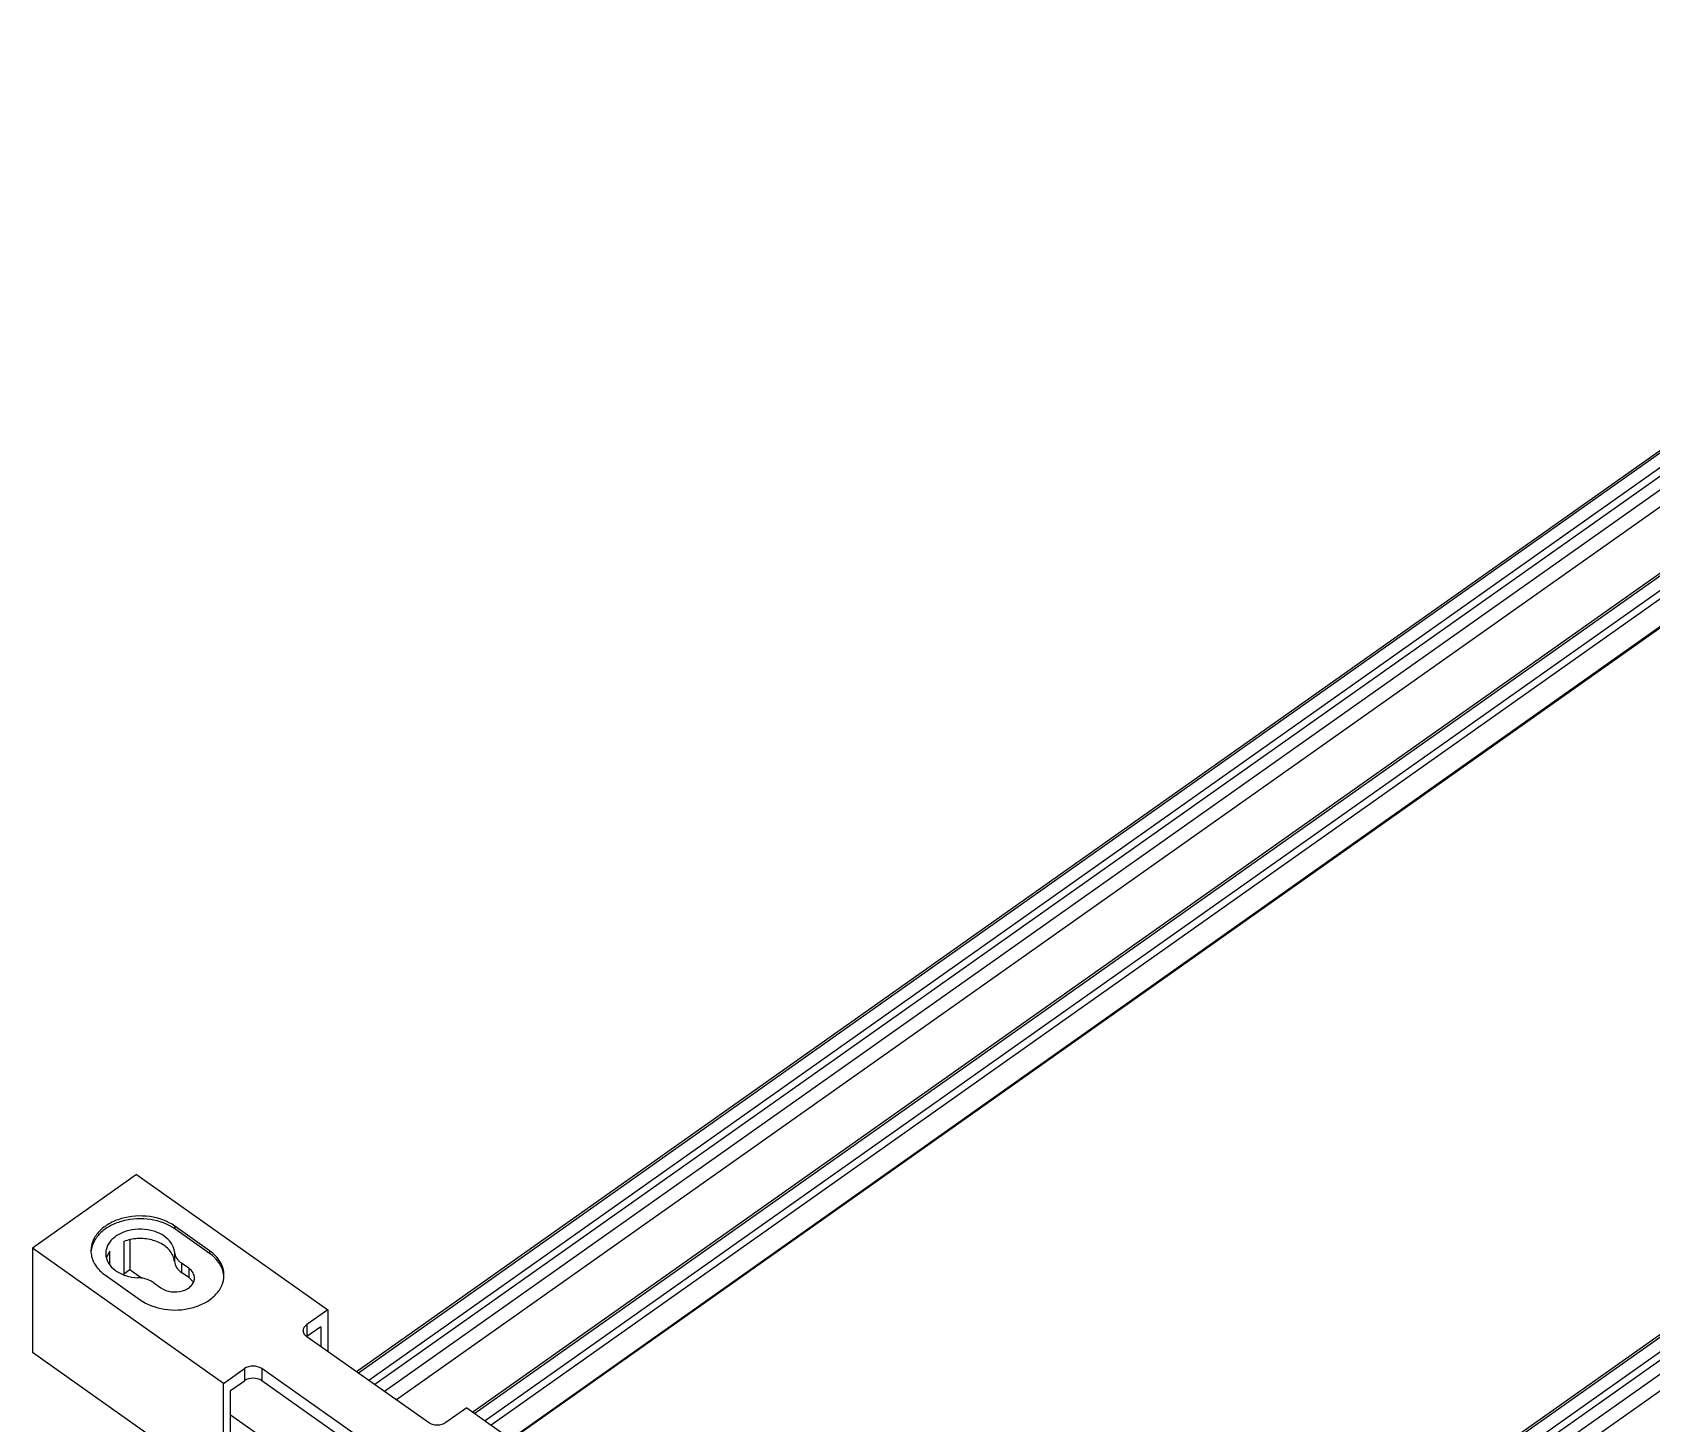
# Model space of a CAD drawing. Header units: millimetres. Extents: x 710 to 26878, y 589 to 5187.
# Drawn here: x 8292 to 8621.5, y 1124.8 to 1408 of the extents above; entities that cross this region are included whole.
import ezdxf

# ---------------------------------------------------------------- set-up
doc = ezdxf.new("R2010")
doc.units = ezdxf.units.MM
doc.layers.add('02___PRT_ALL_AXES', color=7, linetype='Continuous')

msp = doc.modelspace()

# ---------------------------------------------------------------- linework, layer by layer
at = {"color": 7, "linetype": 'Continuous'}
for p, q in [((8743.6178, 1408.0089), (8357.9707, 1135.3151)), ((8747.0236, 1405.1924), (8361.6651, 1132.7028)), ((8747.0236, 1402.3639), (8363.6651, 1131.2886)), ((8744.5371, 1397.1915), (8366.0793, 1129.5814)), ((8760.1051, 1394.6671), (8381.6587, 1127.0651)), ((8760.1051, 1389.4424), (8385.3532, 1124.4528)), ((8760.1051, 1383.7855), (8389.3532, 1121.6243)), ((8760.1051, 1383.5608), (8389.5121, 1121.512)), ((8870.897, 1318.0089), (8485.2499, 1045.3151)), ((8874.3028, 1315.1924), (8488.9443, 1042.7028)), ((8874.3028, 1312.3639), (8490.9443, 1041.2886)), ((8871.8164, 1307.1915), (8493.3585, 1039.5814)), ((8313.2136, 1175.4632), (8352.1044, 1147.9632)), ((8320.9918, 1164.9632), (8320.9918, 1164.3975)), ((8328.0628, 1159.9632), (8320.9918, 1164.9632)), ((8328.0628, 1159.3975), (8320.9918, 1164.3975)), ((8292.0004, 1160.4632), (8292.0004, 1139.25)), ((8330.8912, 1132.9632), (8292.0004, 1160.4632)), ((8310.5915, 1161.8424), (8310.5915, 1155.0916)), ((8311.7994, 1162.1741), (8311.7994, 1156.0784)), ((8328.0628, 1159.9632), (8328.0628, 1159.3975)), ((8307.7631, 1157.1061), (8307.7631, 1159.8424)), ((8320.9069, 1159.7075), (8320.9069, 1157.7983)), ((8322.3616, 1157.4289), (8322.3616, 1155.5197)), ((8323.8202, 1156.3975), (8322.3616, 1157.4289)), ((8306.8496, 1154.9632), (8313.9207, 1149.9632)), ((8311.7994, 1156.0784), (8310.5915, 1155.2243)), ((8314.2302, 1154.3595), (8311.7994, 1156.0784)), ((8316.7047, 1153.4289), (8318.1633, 1152.3975)), ((8323.8202, 1154.4883), (8322.3616, 1155.5197)), ((8323.8202, 1156.3975), (8323.8202, 1154.4883)), ((8352.1044, 1147.9632), (8347.8618, 1144.9632)), ((8352.1044, 1147.9632), (8352.1044, 1139.4632)), ((8347.8618, 1144.9632), (8347.8618, 1142.4883)), ((8350.6902, 1144.4883), (8347.8618, 1142.4883)), ((8350.6902, 1144.4883), (8350.6902, 1140.4632)), ((8372.6105, 1124.9632), (8347.8618, 1142.4632)), ((8327.7679, 1113.9585), (8292.0004, 1139.25)), ((8330.8912, 1132.9632), (8335.1339, 1135.9632)), ((8335.1339, 1135.9632), (8335.1339, 1133.4883)), ((8338.6694, 1135.9632), (8338.6694, 1133.4883)), ((8363.4182, 1118.4632), (8338.6694, 1135.9632)), ((8330.8912, 1116.1671), (8330.8912, 1132.9632)), ((8332.3055, 1131.4883), (8335.1339, 1133.4883)), ((8332.3055, 1117.1671), (8332.3055, 1131.4883)), ((8363.4182, 1115.9883), (8338.6694, 1133.4883)), ((8380.3887, 1127.9632), (8376.1461, 1124.9632)), ((8380.3887, 1127.9632), (8479.3837, 1057.9632)), ((8332.3055, 1126.5784), (8338.9602, 1121.8727))]:
    msp.add_line(p, q, dxfattribs=at)
for centre, radius, start, end in [((8308.9267, 1159.9628), 5.0059, 179.99627, 186.345936), ((8310.4428, 1159.3972), 3.522, 171.719818, 179.994944), ((8310.4861, 1159.3905), 3.5658, 168.383303, 171.714182), ((8310.6547, 1157.4411), 3.7393, 160.488768, 164.512939), ((8310.8637, 1157.3634), 3.9623, 153.069101, 160.439786), ((8324.2742, 1160.372), 3.4953, 218.371804, 220.596356), ((8322.3769, 1152.2005), 2.6867, 35.824794, 38.314208), ((8325.9634, 1154.9646), 5.0283, 353.603226, 359.983329)]:
    msp.add_arc(centre, radius, start, end, dxfattribs=at)
for points, knots in [([(8320.9918, 1164.9632), (8319.502, 1166.0166), (8315.8032, 1167.2968), (8311.017, 1166.9804), (8307.5904, 1165.5675), (8305.5729, 1164.0397), (8304.2411, 1162.1276), (8303.9208, 1160.6623), (8303.9207, 1159.9632)], [0, 0, 0, 0, 0.26248769, 0.54023248, 0.67133356, 0.79120024, 0.89942426, 1, 1, 1, 1]), ([(8320.9918, 1164.3975), (8319.5533, 1165.4146), (8315.994, 1166.6817), (8311.3587, 1166.4633), (8307.9771, 1165.2013), (8305.9255, 1163.8014), (8304.4856, 1162.0256), (8304.0264, 1160.6288), (8303.9511, 1159.9482)], [0, 0, 0, 0, 0.26016269, 0.53641673, 0.66796911, 0.78913787, 0.89888246, 1, 1, 1, 1]), ([(8320.9069, 1159.7075), (8320.8522, 1160.3246), (8320.3659, 1161.6126), (8318.8094, 1163.0902), (8316.6704, 1164.0666), (8314.2024, 1164.4504), (8311.7008, 1164.2053), (8309.4648, 1163.3537), (8307.7585, 1161.981), (8307.1206, 1160.7279), (8306.9933, 1160.1085)], [0, 0, 0, 0, 0.10448572, 0.22158082, 0.35352035, 0.49528837, 0.63811329, 0.77285649, 0.89336768, 1, 1, 1, 1]), ([(8320.4026, 1159.3571), (8320.0085, 1160.0404), (8318.7502, 1161.2706), (8316.7055, 1162.1137), (8314.853, 1162.4302), (8312.9253, 1162.4698), (8311.4816, 1162.1827), (8310.5915, 1161.8424)], [0, 0, 0, 0, 0.2181887, 0.46787507, 0.60120681, 0.73639884, 1, 1, 1, 1]), ([(8330.9917, 1154.9632), (8330.9918, 1155.4275), (8330.8564, 1156.3779), (8330.0503, 1158.2257), (8328.9219, 1159.3557), (8328.0628, 1159.9632)], [0, 0, 0, 0, 0.23243845, 0.47327434, 1, 1, 1, 1]), ([(8303.9514, 1159.4095), (8304.0459, 1158.5599), (8304.7306, 1156.8007), (8306.07, 1155.5145), (8306.8496, 1154.9632)], [0, 0, 0, 0, 0.47235674, 1, 1, 1, 1]), ([(8306.9208, 1159.3975), (8306.9208, 1158.7683), (8307.3091, 1157.4219), (8308.819, 1155.8425), (8310.9668, 1154.7844), (8312.6222, 1154.4956), (8313.4823, 1154.4575)], [0, 0, 0, 0, 0.21062323, 0.44549479, 0.71176029, 1, 1, 1, 1]), ([(8320.9069, 1157.7983), (8320.8951, 1157.9321), (8320.8153, 1158.4756), (8320.6096, 1158.9983), (8320.4026, 1159.3571)], [0, 0, 0, 0, 0.24485025, 1, 1, 1, 1]), ([(8320.9069, 1159.7075), (8320.9187, 1159.5754), (8321.0101, 1159.0333), (8321.276, 1158.528), (8321.5339, 1158.2023)], [0, 0, 0, 0, 0.24197514, 1, 1, 1, 1]), ([(8320.9069, 1157.7983), (8320.9455, 1157.3643), (8321.2815, 1156.4597), (8321.9638, 1155.801), (8322.3616, 1155.5197)], [0, 0, 0, 0, 0.4720715, 1, 1, 1, 1]), ([(8321.6202, 1158.0975), (8321.6728, 1158.0361), (8321.8982, 1157.7905), (8322.1555, 1157.5746), (8322.3616, 1157.4289)], [0, 0, 0, 0, 0.24254584, 1, 1, 1, 1]), ([(8330.9612, 1154.9482), (8330.8671, 1155.7983), (8330.183, 1157.5589), (8328.8429, 1158.8459), (8328.0628, 1159.3975)], [0, 0, 0, 0, 0.47233338, 1, 1, 1, 1]), ([(8316.7047, 1153.4289), (8316.4859, 1153.5836), (8315.5012, 1154.1582), (8314.3497, 1154.419), (8313.4823, 1154.4575)], [0, 0, 0, 0, 0.23592164, 1, 1, 1, 1]), ([(8313.9207, 1149.9632), (8315.3584, 1148.9465), (8318.9156, 1147.6797), (8323.5487, 1147.8967), (8326.9297, 1149.1565), (8328.9818, 1150.5545), (8330.4229, 1152.3285), (8330.8842, 1153.7241), (8330.9604, 1154.4044)], [0, 0, 0, 0, 0.26012748, 0.53635848, 0.66791721, 0.78910478, 0.89887177, 1, 1, 1, 1]), ([(8318.1633, 1152.3975), (8318.7592, 1151.9761), (8320.2387, 1151.464), (8322.1532, 1151.5906), (8323.5238, 1152.1558), (8324.3308, 1152.7669), (8324.8635, 1153.5317), (8324.9916, 1154.1178), (8324.9916, 1154.3975)], [0, 0, 0, 0, 0.26249798, 0.54023636, 0.67133521, 0.79120057, 0.89942289, 1, 1, 1, 1]), ([(8324.9916, 1154.3975), (8324.9916, 1154.7722), (8324.7496, 1155.5767), (8324.1638, 1156.1545), (8323.8202, 1156.3975)], [0, 0, 0, 0, 0.47100309, 1, 1, 1, 1]), ([(8323.8202, 1154.4883), (8323.8844, 1154.4429), (8324.1269, 1154.2593), (8324.3453, 1154.043), (8324.485, 1153.8661)], [0, 0, 0, 0, 0.25879886, 1, 1, 1, 1]), ([(8347.1297, 1143.7132), (8347.1297, 1143.9474), (8347.2809, 1144.4502), (8347.647, 1144.8113), (8347.8618, 1144.9632)], [0, 0, 0, 0, 0.47100726, 1, 1, 1, 1]), ([(8347.8618, 1142.4632), (8347.647, 1142.615), (8347.2809, 1142.9762), (8347.1297, 1143.479), (8347.1297, 1143.7132)], [0, 0, 0, 0, 0.52899274, 1, 1, 1, 1])]:
    msp.add_open_spline(points, degree=3, knots=knots, dxfattribs=at)
for points in [[(8307.7631, 1159.8424), (8307.5992, 1159.6281), (8307.4531, 1159.3986), (8307.3311, 1159.158)], [(8324.5553, 1153.773), (8324.6283, 1153.6719), (8324.6943, 1153.5652), (8324.7513, 1153.4542)], [(8338.6694, 1135.9632), (8338.1681, 1136.3177), (8336.9017, 1136.644), (8335.6352, 1136.3177), (8335.1339, 1135.9632)], [(8338.6694, 1133.4883), (8338.1681, 1133.8428), (8336.9017, 1134.1692), (8335.6352, 1133.8428), (8335.1339, 1133.4883)], [(8376.1461, 1124.9632), (8375.6447, 1124.6087), (8374.3783, 1124.2823), (8373.1119, 1124.6087), (8372.6105, 1124.9632)]]:
    msp.add_open_spline(points, degree=3, dxfattribs=at)
at = {"layer": '02___PRT_ALL_AXES', "color": 7, "linetype": 'Continuous'}
for p, q in [((8739.2668, 1404.4146), (8358.3367, 1135.0563)), ((8741.3882, 1402.9146), (8360.458, 1133.5563)), ((8756.9445, 1391.9146), (8382.0248, 1126.8063)), ((8759.0658, 1390.4146), (8384.1461, 1125.3063)), ((8866.5461, 1314.4146), (8485.6159, 1045.0563)), ((8868.6674, 1312.9146), (8487.7372, 1043.5563)), ((8313.2136, 1175.4632), (8292.0004, 1160.4632))]:
    msp.add_line(p, q, dxfattribs=at)

doc.saveas('drawing.dxf')
